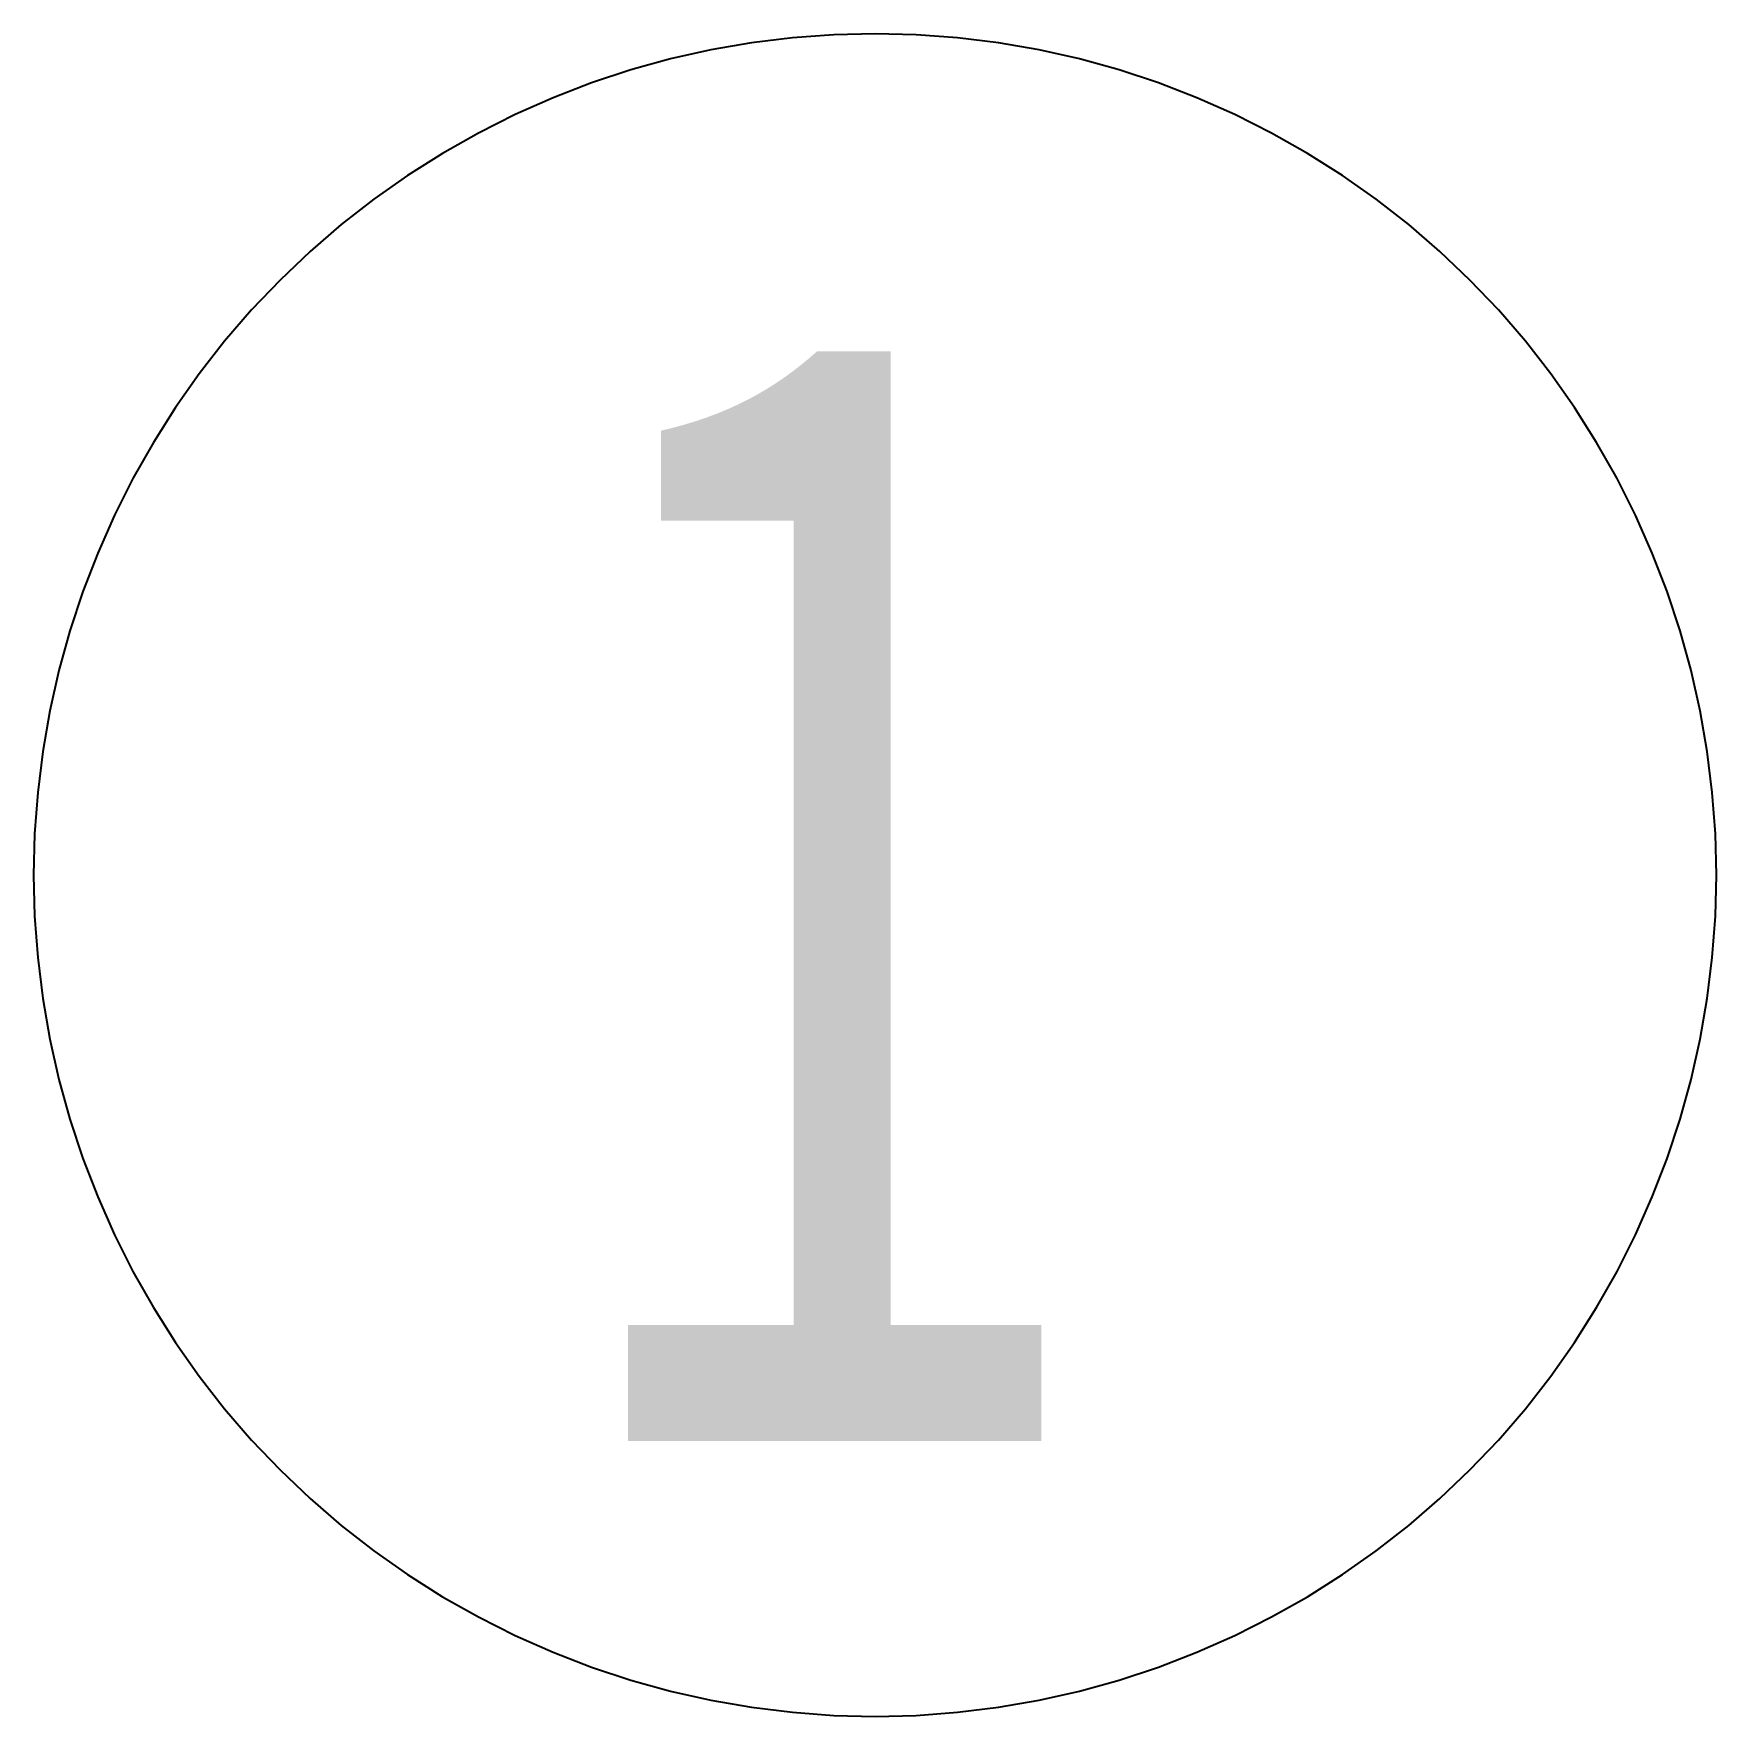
# Model space of a CAD drawing. Header units: millimetres. Extents: x -1.5 to 1.5, y -1.48 to 1.52.
import ezdxf
from ezdxf.enums import TextEntityAlignment as Align

# ---------------------------------------------------------------- set-up
doc = ezdxf.new("R2010")
doc.units = ezdxf.units.MM
doc.layers.add('GICAD_POU_TEXTS', color=7, linetype='Continuous')
doc.styles.add('成果图图块', font='simfang.ttf', dxfattribs={"height": 2.5})

msp = doc.modelspace()

# ---------------------------------------------------------------- linework, layer by layer
at = {"color": 7}
msp.add_polyline3d([(-1.5, 0.0161, 0), (-1.4982, -0.0575, 0), (-1.4928, -0.1309, 0), (-1.4838, -0.204, 0), (-1.4712, -0.2765, 0), (-1.455, -0.3483, 0), (-1.4354, -0.4193, 0), (-1.4123, -0.4892, 0), (-1.3858, -0.5579, 0), (-1.356, -0.6252, 0), (-1.3229, -0.691, 0), (-1.2866, -0.755, 0), (-1.2472, -0.8172, 0), (-1.2048, -0.8774, 0), (-1.1595, -0.9355, 0), (-1.1114, -0.9912, 0), (-1.0607, -1.0445, 0), (-1.0073, -1.0953, 0), (-0.9516, -1.1434, 0), (-0.8935, -1.1887, 0), (-0.8334, -1.2311, 0), (-0.7712, -1.2705, 0), (-0.7071, -1.3067, 0), (-0.6413, -1.3398, 0), (-0.574, -1.3697, 0), (-0.5053, -1.3962, 0), (-0.4354, -1.4193, 0), (-0.3645, -1.4389, 0), (-0.2926, -1.455, 0), (-0.2201, -1.4676, 0), (-0.147, -1.4766, 0), (-0.0736, -1.4821, 0), (0, -1.4839, 0), (0.0736, -1.4821, 0), (0.147, -1.4766, 0), (0.2201, -1.4676, 0), (0.2926, -1.455, 0), (0.3645, -1.4389, 0), (0.4354, -1.4193, 0), (0.5053, -1.3962, 0), (0.574, -1.3697, 0), (0.6413, -1.3398, 0), (0.7071, -1.3067, 0), (0.7712, -1.2705, 0), (0.8334, -1.2311, 0), (0.8935, -1.1887, 0), (0.9516, -1.1434, 0), (1.0073, -1.0953, 0), (1.0607, -1.0445, 0), (1.1114, -0.9912, 0), (1.1595, -0.9355, 0), (1.2048, -0.8774, 0), (1.2472, -0.8172, 0), (1.2866, -0.755, 0), (1.3229, -0.691, 0), (1.356, -0.6252, 0), (1.3858, -0.5579, 0), (1.4123, -0.4892, 0), (1.4354, -0.4193, 0), (1.455, -0.3483, 0), (1.4712, -0.2765, 0), (1.4838, -0.204, 0), (1.4928, -0.1309, 0), (1.4982, -0.0575, 0), (1.5, 0.0161, 0), (1.4982, 0.0897, 0), (1.4928, 0.1632, 0), (1.4838, 0.2362, 0), (1.4712, 0.3088, 0), (1.455, 0.3806, 0), (1.4354, 0.4516, 0), (1.4123, 0.5215, 0), (1.3858, 0.5902, 0), (1.356, 0.6575, 0), (1.3229, 0.7232, 0), (1.2866, 0.7873, 0), (1.2472, 0.8495, 0), (1.2048, 0.9097, 0), (1.1595, 0.9677, 0), (1.1114, 1.0235, 0), (1.0607, 1.0768, 0), (1.0073, 1.1276, 0), (0.9516, 1.1757, 0), (0.8935, 1.2209, 0), (0.8334, 1.2633, 0), (0.7712, 1.3027, 0), (0.7071, 1.339, 0), (0.6413, 1.3721, 0), (0.574, 1.402, 0), (0.5053, 1.4285, 0), (0.4354, 1.4515, 0), (0.3645, 1.4712, 0), (0.2926, 1.4873, 0), (0.2201, 1.4999, 0), (0.147, 1.5089, 0), (0.0736, 1.5143, 0), (0, 1.5161, 0), (-0.0736, 1.5143, 0), (-0.147, 1.5089, 0), (-0.2201, 1.4999, 0), (-0.2926, 1.4873, 0), (-0.3645, 1.4712, 0), (-0.4354, 1.4515, 0), (-0.5053, 1.4285, 0), (-0.574, 1.402, 0), (-0.6413, 1.3721, 0), (-0.7071, 1.339, 0), (-0.7712, 1.3027, 0), (-0.8334, 1.2633, 0), (-0.8935, 1.2209, 0), (-0.9516, 1.1757, 0), (-1.0073, 1.1276, 0), (-1.0607, 1.0768, 0), (-1.1114, 1.0235, 0), (-1.1595, 0.9677, 0), (-1.2048, 0.9097, 0), (-1.2472, 0.8495, 0), (-1.2866, 0.7873, 0), (-1.3229, 0.7232, 0), (-1.356, 0.6575, 0), (-1.3858, 0.5902, 0), (-1.4123, 0.5215, 0), (-1.4354, 0.4516, 0), (-1.455, 0.3806, 0), (-1.4712, 0.3088, 0), (-1.4838, 0.2362, 0), (-1.4928, 0.1632, 0), (-1.4982, 0.0897, 0), (-1.5, 0.0161, 0)], dxfattribs=at)

# ---------------------------------------------------------------- texts
at = {"layer": 'GICAD_POU_TEXTS', "color": 7, "style": '成果图图块', "width": 0.7}
msp.add_text('1', height=2, dxfattribs=at).set_placement((-0.088, -0.993), align=Align.CENTER)

doc.saveas('drawing.dxf')
